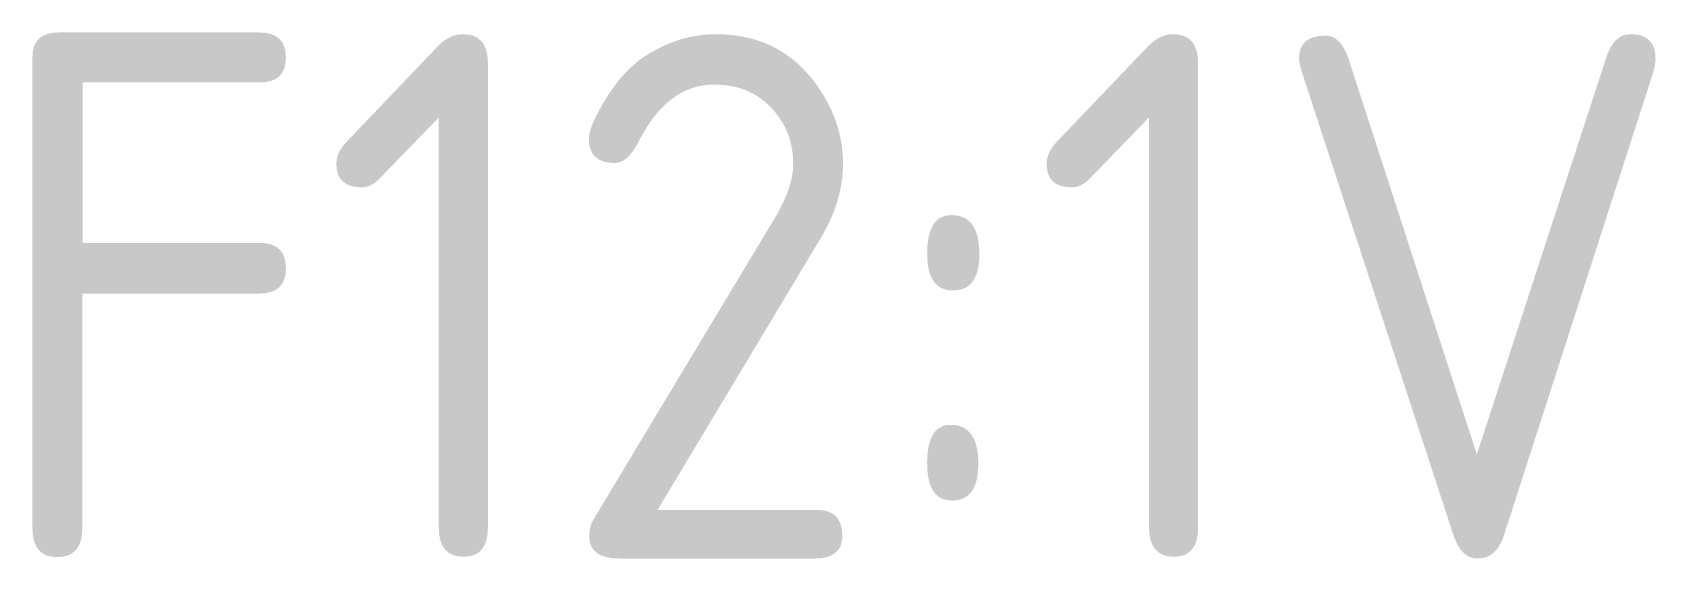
# Model space of a CAD drawing. Header units: millimetres. Extents: x 0.55 to 3.65, y -0.12 to 0.88.
import ezdxf

# ---------------------------------------------------------------- set-up
doc = ezdxf.new("R2010")
doc.units = ezdxf.units.MM
doc.header["$MEASUREMENT"] = 0
doc.styles.add('ISO', font='isocp.shx')

msp = doc.modelspace()

# ---------------------------------------------------------------- texts
at = {"color": 3, "style": 'ISO'}
msp.add_text('F12:1V', height=1, dxfattribs=at).set_placement((0.4528, -0.1203))

doc.saveas('drawing.dxf')
